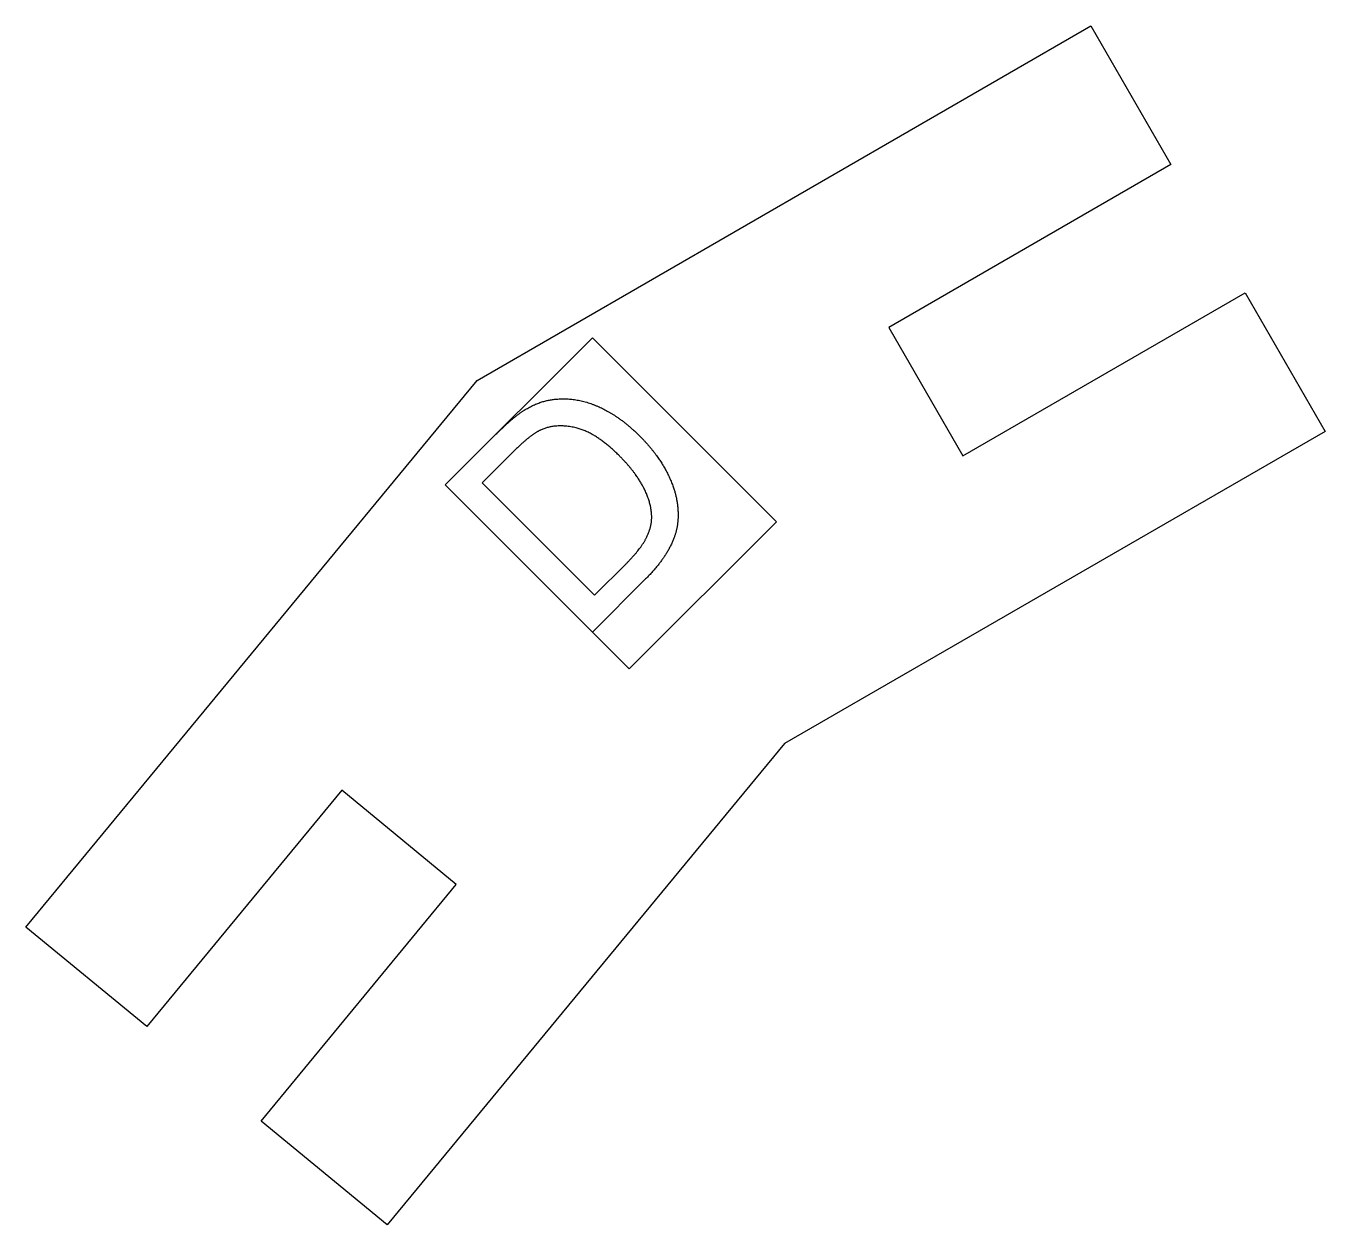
# Model space of a CAD drawing. Header units: millimetres. Extents: x -90.5 to -65.6, y 106.2 to 129.3.
import ezdxf

# ---------------------------------------------------------------- set-up
doc = ezdxf.new("R2010")
doc.units = ezdxf.units.MM
doc.layers.get('0').update_dxf_attribs({"linetype": 'CONTINUOUS'})

msp = doc.modelspace()

# ---------------------------------------------------------------- linework, layer by layer
for p, q in [((-82.463, 120.471), (-81.489, 121.445)), ((-81.161, 121.106), (-81.755, 120.512)), ((-79.635, 117.643), (-82.463, 120.471)), ((-81.755, 120.512), (-79.594, 118.351)), ((-79.594, 118.351), (-78.99, 118.955)), ((-78.614, 118.663), (-79.635, 117.643))]:
    msp.add_line(p, q)
for points in [[(-73.938, 123.501), (-72.513, 121.033), (-67.091, 124.164), (-65.553, 121.501), (-75.945, 115.499), (-83.582, 106.244), (-86.006, 108.243), (-82.257, 112.787), (-84.455, 114.601), (-88.204, 110.057), (-90.524, 111.971), (-81.853, 122.481), (-70.054, 129.294), (-68.516, 126.632)], [(-76.099, 119.764), (-78.928, 116.936), (-82.463, 120.471), (-79.635, 123.3)]]:
    msp.add_lwpolyline(points, close=True)
for points in [[(-80.945, 121.908), (-80.646, 122.096), (-80.327, 122.121)], [(-80.327, 122.121), (-79.914, 122.155), (-79.509, 121.972)], [(-81.489, 121.445), (-81.159, 121.775), (-80.945, 121.908)], [(-79.509, 121.972), (-79.104, 121.789), (-78.726, 121.411)], [(-80.619, 121.532), (-80.827, 121.44), (-81.161, 121.106)], [(-79.945, 121.567), (-80.329, 121.66), (-80.619, 121.532)], [(-79.118, 121.031), (-79.561, 121.474), (-79.945, 121.567)], [(-78.726, 121.411), (-78.404, 121.088), (-78.23, 120.764)], [(-78.647, 120.411), (-78.797, 120.71), (-79.118, 121.031)], [(-78.23, 120.764), (-78.056, 120.44), (-78.011, 120.159)], [(-78.496, 119.846), (-78.496, 120.112), (-78.647, 120.411)], [(-78.011, 120.159), (-77.966, 119.879), (-78.012, 119.645)], [(-78.603, 119.446), (-78.496, 119.657), (-78.496, 119.846)], [(-78.012, 119.645), (-78.058, 119.412), (-78.208, 119.166)], [(-78.99, 118.955), (-78.71, 119.234), (-78.603, 119.446)], [(-78.208, 119.166), (-78.357, 118.92), (-78.614, 118.663)]]:
    msp.add_open_spline(points, degree=2)

doc.saveas('drawing.dxf')
